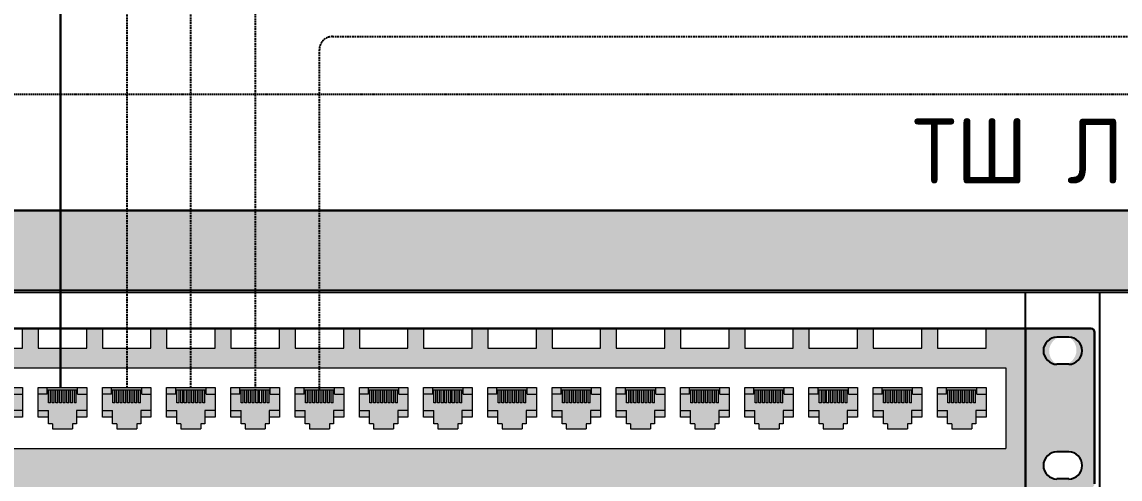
# Model space of a CAD drawing. Header units: millimetres. Extents: x -695119 to 412940, y -249585 to 622758.
# Drawn here: x -582128 to -577895, y 27856 to 29618 of the extents above; entities that cross this region are included whole.
import ezdxf

# ---------------------------------------------------------------- set-up
doc = ezdxf.new("R2010")
doc.units = ezdxf.units.MM
for name, pattern in [('DASH', [0.75, 0.5, -0.25]), ('DASHED', [19.05, 12.7, -6.35]), ('DASHED2', [9.525, 6.35, -3.175])]:
    doc.linetypes.add(name, pattern=pattern)
doc.layers.add('(АР) Текст', color=7, linetype='Continuous', lineweight=25)
doc.layers.add('СОУЭ', color=116, linetype='DASHED', lineweight=30)
doc.layers.add('_19D-Телекоммуникационные шкафы', color=7, linetype='Continuous')
doc.styles.add('GOST-2.304_Type-B_italic', font='')
doc.styles.get('GOST-2.304_Type-B_italic').set_extended_font_data('GOST type B')

# ---------------------------------------------------------------- blocks, each defined once
blk = doc.blocks.new('24_port')
at = {"ltscale": 10}
h = blk.add_hatch(color=256, dxfattribs=at)
h.set_gradient(color1=(230, 230, 230), color2=(232, 232, 232), rotation=45, one_color=1, tint=0.91, name='CYLINDER')
h.paths.add_polyline_path([(-2413, 10, 0.414214), (-2403, 0), (-2223, 0), (-2223, 440), (-2403, 440, 0.414214), (-2413, 430)])
h.paths.add_polyline_path([(-2341.3, 98.8), (-2308.9, 98.8, -1), (-2308.9, 23.7), (-2341.3, 23.7, -1)], flags=16)
h.paths.add_polyline_path([(-2341.3, 341.2, 0.918324), (-2308.9, 416.3, 0.918324)], flags=16)
h.paths.add_polyline_path([(2413, 430, 0.414214), (2403, 440), (2223, 440), (2223, 0), (2403, 0, 0.414214), (2413, 10)])
h.paths.add_polyline_path([(2308.9, 341.2, 0.918324), (2341.3, 416.3, 0.918324)], flags=16)
h.paths.add_polyline_path([(2308.9, 98.8), (2341.3, 98.8, -1), (2341.3, 23.7), (2308.9, 23.7, -1)], flags=16)
h = blk.add_hatch(color=256, dxfattribs=at)
h.set_gradient(color1=(230, 230, 230), color2=(232, 232, 232), rotation=45, one_color=1, tint=0.91, name='CYLINDER')
h.paths.add_polyline_path([(2223, 0), (2223, 440), (2112.5, 440), (2112.5, 385.8), (1978, 385.8), (1978, 440), (1934.6, 440), (1934.6, 385.8), (1800.1, 385.8), (1800.1, 440), (1756.8, 440), (1756.8, 385.8), (1622.3, 385.8), (1622.3, 440), (1578.9, 440), (1578.9, 385.8), (1444.5, 385.8), (1444.5, 440), (1401.1, 440), (1401.1, 385.8), (1266.6, 385.8), (1266.6, 440), (1223.3, 440), (1223.3, 385.8), (1088.8, 385.8), (1088.8, 440), (1045.4, 440), (1045.4, 385.8), (910.9, 385.8), (910.9, 440), (867.6, 440), (867.6, 385.8), (733.1, 385.8), (733.1, 440), (689.7, 440), (689.7, 385.8), (555.3, 385.8), (555.3, 440), (511.9, 440), (511.9, 385.8), (377.4, 385.8), (377.4, 440), (334.1, 440), (334.1, 385.8), (199.6, 385.8), (199.6, 440), (156.2, 440), (156.2, 385.8), (21.7, 385.8), (21.7, 440), (-21.6, 440), (-21.6, 385.8), (-156.1, 385.8), (-156.1, 440), (-199.5, 440), (-199.5, 385.8), (-333.9, 385.8), (-333.9, 440), (-377.3, 440), (-377.3, 385.8), (-511.8, 385.8), (-511.8, 440), (-555.1, 440), (-555.1, 385.8), (-689.6, 385.8), (-689.6, 440), (-733, 440), (-733, 385.8), (-867.5, 385.8), (-867.5, 440), (-910.8, 440), (-910.8, 385.8), (-1045.3, 385.8), (-1045.3, 440), (-1088.7, 440), (-1088.7, 385.8), (-1223.1, 385.8), (-1223.1, 440), (-1266.5, 440), (-1266.5, 385.8), (-1401, 385.8), (-1401, 440), (-1444.3, 440), (-1444.3, 385.8), (-1578.8, 385.8), (-1578.8, 440), (-1622.2, 440), (-1622.2, 385.8), (-1756.7, 385.8), (-1756.7, 440), (-1800, 440), (-1800, 385.8), (-1934.5, 385.8), (-1934.5, 440), (-1977.9, 440), (-1977.9, 385.8), (-2112.3, 385.8), (-2112.3, 440), (-2223, 440), (-2223, 0)])
h.paths.add_polyline_path([(-2167.7, 108.4), (-2167.7, 331.6), (2167.7, 331.6), (2167.7, 108.4)], flags=16)
h.paths.add_polyline_path([(-116.7, 162.7), (-116.7, 176.2), (-128, 176.2), (-128, 194.3), (-156.1, 194.3), (-156.1, 277.3), (-21.6, 277.3), (-21.6, 194.3), (-50, 194.3), (-50, 176.2), (-61.3, 176.2), (-61.3, 162.7)], flags=0)
h.paths.add_polyline_path([(-199.5, 194.3), (-227.8, 194.3), (-227.8, 176.2), (-239.1, 176.2), (-239.1, 162.7), (-294.5, 162.7), (-294.5, 176.2), (-305.8, 176.2), (-305.8, 194.3), (-333.9, 194.3), (-333.9, 277.3), (-199.5, 277.3)], flags=0)
h.paths.add_polyline_path([(21.7, 194.3), (21.7, 277.3), (156.2, 277.3), (156.2, 194.3), (127.9, 194.3), (127.9, 176.2), (116.6, 176.2), (116.6, 162.7), (61.1, 162.7), (61.1, 176.2), (49.8, 176.2), (49.8, 194.3)], flags=0)
h.paths.add_polyline_path([(-377.3, 194.3), (-405.7, 194.3), (-405.7, 176.2), (-416.9, 176.2), (-416.9, 162.7), (-472.4, 162.7), (-472.4, 176.2), (-483.7, 176.2), (-483.7, 194.3), (-511.8, 194.3), (-511.8, 277.3), (-377.3, 277.3)], flags=0)
h.paths.add_polyline_path([(199.6, 194.3), (199.6, 277.3), (334.1, 277.3), (334.1, 194.3), (305.7, 194.3), (305.7, 176.2), (294.4, 176.2), (294.4, 162.7), (239, 162.7), (239, 176.2), (227.7, 176.2), (227.7, 194.3)], flags=0)
h.paths.add_polyline_path([(-555.1, 194.3), (-583.5, 194.3), (-583.5, 176.2), (-594.8, 176.2), (-594.8, 162.7), (-650.2, 162.7), (-650.2, 176.2), (-661.5, 176.2), (-661.5, 194.3), (-689.6, 194.3), (-689.6, 277.3), (-555.1, 277.3)], flags=0)
h.paths.add_polyline_path([(377.4, 194.3), (377.4, 277.3), (511.9, 277.3), (511.9, 194.3), (483.5, 194.3), (483.5, 176.2), (472.3, 176.2), (472.3, 162.7), (416.8, 162.7), (416.8, 176.2), (405.5, 176.2), (405.5, 194.3)], flags=0)
h.paths.add_polyline_path([(-733, 194.3), (-761.3, 194.3), (-761.3, 176.2), (-772.6, 176.2), (-772.6, 162.7), (-828.1, 162.7), (-828.1, 176.2), (-839.4, 176.2), (-839.4, 194.3), (-867.5, 194.3), (-867.5, 277.3), (-733, 277.3)], flags=0)
h.paths.add_polyline_path([(555.3, 194.3), (555.3, 277.3), (689.7, 277.3), (689.7, 194.3), (661.4, 194.3), (661.4, 176.2), (650.1, 176.2), (650.1, 162.7), (594.7, 162.7), (594.7, 176.2), (583.4, 176.2), (583.4, 194.3)], flags=0)
h.paths.add_polyline_path([(-910.8, 194.3), (-939.2, 194.3), (-939.2, 176.2), (-950.5, 176.2), (-950.5, 162.7), (-1005.9, 162.7), (-1005.9, 176.2), (-1017.2, 176.2), (-1017.2, 194.3), (-1045.3, 194.3), (-1045.3, 277.3), (-910.8, 277.3)], flags=0)
h.paths.add_polyline_path([(733.1, 194.3), (733.1, 277.3), (867.6, 277.3), (867.6, 194.3), (839.2, 194.3), (839.2, 176.2), (827.9, 176.2), (827.9, 162.7), (772.5, 162.7), (772.5, 176.2), (761.2, 176.2), (761.2, 194.3)], flags=0)
h.paths.add_polyline_path([(-1088.7, 194.3), (-1117, 194.3), (-1117, 176.2), (-1128.3, 176.2), (-1128.3, 162.7), (-1183.7, 162.7), (-1183.7, 176.2), (-1195, 176.2), (-1195, 194.3), (-1223.1, 194.3), (-1223.1, 277.3), (-1088.7, 277.3)], flags=0)
h.paths.add_polyline_path([(910.9, 194.3), (910.9, 277.3), (1045.4, 277.3), (1045.4, 194.3), (1017.1, 194.3), (1017.1, 176.2), (1005.8, 176.2), (1005.8, 162.7), (950.3, 162.7), (950.3, 176.2), (939, 176.2), (939, 194.3)], flags=0)
h.paths.add_polyline_path([(-1266.5, 194.3), (-1294.9, 194.3), (-1294.9, 176.2), (-1306.1, 176.2), (-1306.1, 162.7), (-1361.6, 162.7), (-1361.6, 176.2), (-1372.9, 176.2), (-1372.9, 194.3), (-1401, 194.3), (-1401, 277.3), (-1266.5, 277.3)], flags=0)
h.paths.add_polyline_path([(1088.8, 194.3), (1088.8, 277.3), (1223.3, 277.3), (1223.3, 194.3), (1194.9, 194.3), (1194.9, 176.2), (1183.6, 176.2), (1183.6, 162.7), (1128.2, 162.7), (1128.2, 176.2), (1116.9, 176.2), (1116.9, 194.3)], flags=0)
h.paths.add_polyline_path([(-1444.3, 194.3), (-1472.7, 194.3), (-1472.7, 176.2), (-1484, 176.2), (-1484, 162.7), (-1539.4, 162.7), (-1539.4, 176.2), (-1550.7, 176.2), (-1550.7, 194.3), (-1578.8, 194.3), (-1578.8, 277.3), (-1444.3, 277.3)], flags=0)
h.paths.add_polyline_path([(1266.6, 194.3), (1266.6, 277.3), (1401.1, 277.3), (1401.1, 194.3), (1372.8, 194.3), (1372.8, 176.2), (1361.5, 176.2), (1361.5, 162.7), (1306, 162.7), (1306, 176.2), (1294.7, 176.2), (1294.7, 194.3)], flags=0)
h.paths.add_polyline_path([(-1622.2, 194.3), (-1650.5, 194.3), (-1650.5, 176.2), (-1661.8, 176.2), (-1661.8, 162.7), (-1717.3, 162.7), (-1717.3, 176.2), (-1728.6, 176.2), (-1728.6, 194.3), (-1756.7, 194.3), (-1756.7, 277.3), (-1622.2, 277.3)], flags=0)
h.paths.add_polyline_path([(1444.5, 194.3), (1444.5, 277.3), (1578.9, 277.3), (1578.9, 194.3), (1550.6, 194.3), (1550.6, 176.2), (1539.3, 176.2), (1539.3, 162.7), (1483.9, 162.7), (1483.9, 176.2), (1472.6, 176.2), (1472.6, 194.3)], flags=0)
h.paths.add_polyline_path([(-1800, 194.3), (-1828.4, 194.3), (-1828.4, 176.2), (-1839.7, 176.2), (-1839.7, 162.7), (-1895.1, 162.7), (-1895.1, 176.2), (-1906.4, 176.2), (-1906.4, 194.3), (-1934.5, 194.3), (-1934.5, 277.3), (-1800, 277.3)], flags=0)
h.paths.add_polyline_path([(1622.3, 194.3), (1622.3, 277.3), (1756.8, 277.3), (1756.8, 194.3), (1728.4, 194.3), (1728.4, 176.2), (1717.1, 176.2), (1717.1, 162.7), (1661.7, 162.7), (1661.7, 176.2), (1650.4, 176.2), (1650.4, 194.3)], flags=0)
h.paths.add_polyline_path([(-1977.9, 194.3), (-2006.2, 194.3), (-2006.2, 176.2), (-2017.5, 176.2), (-2017.5, 162.7), (-2072.9, 162.7), (-2072.9, 176.2), (-2084.2, 176.2), (-2084.2, 194.3), (-2112.3, 194.3), (-2112.3, 277.3), (-1977.9, 277.3)], flags=0)
h.paths.add_polyline_path([(1800.1, 194.3), (1800.1, 277.3), (1934.6, 277.3), (1934.6, 194.3), (1906.3, 194.3), (1906.3, 176.2), (1895, 176.2), (1895, 162.7), (1839.5, 162.7), (1839.5, 176.2), (1828.2, 176.2), (1828.2, 194.3)], flags=0)
h.paths.add_polyline_path([(1978, 194.3), (1978, 277.3), (2112.5, 277.3), (2112.5, 194.3), (2084.1, 194.3), (2084.1, 176.2), (2072.8, 176.2), (2072.8, 162.7), (2017.4, 162.7), (2017.4, 176.2), (2006.1, 176.2), (2006.1, 194.3)], flags=0)
at = {"color": 0}
for p, q in [((2223, 0), (2223, 440)), ((2341.3, 416.3), (2308.9, 416.3)), ((2341.3, 341.2), (2308.9, 341.2)), ((2341.3, 98.8), (2308.9, 98.8)), ((2341.3, 23.7), (2308.9, 23.7))]:
    blk.add_line(p, q, dxfattribs=at)
at = {"lineweight": 5, "ltscale": 10}
for p, q in [((-2167.7, 331.6), (2167.7, 331.6)), ((2167.7, 331.6), (2167.7, 108.4)), ((-472.4, 162.7), (-416.9, 162.7)), ((-294.5, 162.7), (-239.1, 162.7)), ((-116.7, 162.7), (-61.3, 162.7)), ((61.1, 162.7), (116.6, 162.7)), ((239, 162.7), (294.4, 162.7)), ((416.8, 162.7), (472.3, 162.7)), ((594.7, 162.7), (650.1, 162.7)), ((772.5, 162.7), (827.9, 162.7)), ((950.3, 162.7), (1005.8, 162.7)), ((1128.2, 162.7), (1183.6, 162.7)), ((1306, 162.7), (1361.5, 162.7)), ((1483.9, 162.7), (1539.3, 162.7)), ((1661.7, 162.7), (1717.1, 162.7)), ((1839.5, 162.7), (1895, 162.7)), ((2017.4, 162.7), (2072.8, 162.7)), ((-2167.7, 108.4), (2167.7, 108.4))]:
    blk.add_line(p, q, dxfattribs=at)
at = {"lineweight": 5}
for p, q in [((-689.6, 277.3), (-555.1, 277.3)), ((-555.1, 277.3), (-555.1, 194.3)), ((-511.8, 277.3), (-377.3, 277.3)), ((-511.8, 194.3), (-511.8, 277.3)), ((-486.7, 258.5), (-486.7, 277.3)), ((-402.6, 258.5), (-402.6, 277.3)), ((-377.3, 277.3), (-377.3, 194.3)), ((-333.9, 277.3), (-199.5, 277.3)), ((-333.9, 194.3), (-333.9, 277.3)), ((-308.8, 258.5), (-308.8, 277.3)), ((-224.8, 258.5), (-224.8, 277.3)), ((-199.5, 277.3), (-199.5, 194.3)), ((-156.1, 277.3), (-21.6, 277.3)), ((-156.1, 194.3), (-156.1, 277.3)), ((-131, 258.5), (-131, 277.3)), ((-47, 258.5), (-47, 277.3)), ((-21.6, 277.3), (-21.6, 194.3)), ((21.7, 277.3), (156.2, 277.3)), ((21.7, 194.3), (21.7, 277.3)), ((46.8, 258.5), (46.8, 277.3)), ((130.9, 258.5), (130.9, 277.3)), ((156.2, 277.3), (156.2, 194.3)), ((199.6, 277.3), (334.1, 277.3)), ((199.6, 194.3), (199.6, 277.3)), ((224.7, 258.5), (224.7, 277.3)), ((308.7, 258.5), (308.7, 277.3)), ((334.1, 277.3), (334.1, 194.3)), ((377.4, 277.3), (511.9, 277.3)), ((377.4, 194.3), (377.4, 277.3)), ((402.5, 258.5), (402.5, 277.3)), ((486.6, 258.5), (486.6, 277.3)), ((511.9, 277.3), (511.9, 194.3)), ((555.3, 277.3), (689.7, 277.3)), ((555.3, 194.3), (555.3, 277.3)), ((580.4, 258.5), (580.4, 277.3)), ((664.4, 258.5), (664.4, 277.3)), ((689.7, 277.3), (689.7, 194.3)), ((733.1, 277.3), (867.6, 277.3)), ((733.1, 194.3), (733.1, 277.3)), ((758.2, 258.5), (758.2, 277.3)), ((842.2, 258.5), (842.2, 277.3)), ((867.6, 277.3), (867.6, 194.3)), ((910.9, 277.3), (1045.4, 277.3)), ((910.9, 194.3), (910.9, 277.3)), ((936, 258.5), (936, 277.3)), ((1020.1, 258.5), (1020.1, 277.3)), ((1045.4, 277.3), (1045.4, 194.3)), ((1088.8, 277.3), (1223.3, 277.3)), ((1088.8, 194.3), (1088.8, 277.3)), ((1113.9, 258.5), (1113.9, 277.3)), ((1197.9, 258.5), (1197.9, 277.3)), ((1223.3, 277.3), (1223.3, 194.3)), ((1266.6, 277.3), (1401.1, 277.3)), ((1266.6, 194.3), (1266.6, 277.3)), ((1291.7, 258.5), (1291.7, 277.3)), ((1375.8, 258.5), (1375.8, 277.3)), ((1401.1, 277.3), (1401.1, 194.3)), ((1444.5, 277.3), (1578.9, 277.3)), ((1444.5, 194.3), (1444.5, 277.3)), ((1469.6, 258.5), (1469.6, 277.3)), ((1553.6, 258.5), (1553.6, 277.3)), ((1578.9, 277.3), (1578.9, 194.3)), ((1622.3, 277.3), (1756.8, 277.3)), ((1622.3, 194.3), (1622.3, 277.3)), ((1647.4, 258.5), (1647.4, 277.3)), ((1731.4, 258.5), (1731.4, 277.3)), ((1756.8, 277.3), (1756.8, 194.3)), ((1800.1, 277.3), (1934.6, 277.3)), ((1800.1, 194.3), (1800.1, 277.3)), ((1825.2, 258.5), (1825.2, 277.3)), ((1909.3, 258.5), (1909.3, 277.3)), ((1934.6, 277.3), (1934.6, 194.3)), ((1978, 277.3), (2112.5, 277.3)), ((1978, 194.3), (1978, 277.3)), ((2003.1, 258.5), (2003.1, 277.3)), ((2087.1, 258.5), (2087.1, 277.3)), ((2112.5, 277.3), (2112.5, 194.3)), ((-580.5, 258.5), (-555.1, 258.5)), ((-486.7, 258.5), (-511.8, 258.5)), ((-486.7, 270.1), (-402.6, 270.1)), ((-483.2, 234.2), (-483.2, 270.1)), ((-477.4, 234.2), (-477.4, 270.1)), ((-472.9, 234.2), (-472.9, 270.1)), ((-467.4, 234.2), (-467.4, 270.1)), ((-462.9, 234.2), (-462.9, 270.1)), ((-457.1, 234.2), (-457.1, 270.1)), ((-452.6, 234.2), (-452.6, 270.1)), ((-447, 234.2), (-447, 270.1)), ((-442.3, 234.2), (-442.3, 270.1)), ((-436.8, 234.2), (-436.8, 270.1)), ((-432.2, 234.2), (-432.2, 270.1)), ((-426.5, 234.2), (-426.5, 270.1)), ((-422, 234.2), (-422, 270.1)), ((-416.4, 234.2), (-416.4, 270.1)), ((-411.7, 234.2), (-411.7, 270.1)), ((-406.2, 234.2), (-406.2, 270.1)), ((-402.6, 258.5), (-377.3, 258.5)), ((-308.8, 258.5), (-333.9, 258.5)), ((-308.8, 270.1), (-224.8, 270.1)), ((-305.3, 234.2), (-305.3, 270.1)), ((-299.6, 234.2), (-299.6, 270.1)), ((-295, 234.2), (-295, 270.1)), ((-289.5, 234.2), (-289.5, 270.1)), ((-285, 234.2), (-285, 270.1)), ((-279.2, 234.2), (-279.2, 270.1)), ((-274.7, 234.2), (-274.7, 270.1)), ((-269.2, 234.2), (-269.2, 270.1)), ((-264.4, 234.2), (-264.4, 270.1)), ((-258.9, 234.2), (-258.9, 270.1)), ((-254.4, 234.2), (-254.4, 270.1)), ((-248.6, 234.2), (-248.6, 270.1)), ((-244.1, 234.2), (-244.1, 270.1)), ((-238.6, 234.2), (-238.6, 270.1)), ((-233.8, 234.2), (-233.8, 270.1)), ((-228.3, 234.2), (-228.3, 270.1)), ((-224.8, 258.5), (-199.5, 258.5)), ((-131, 258.5), (-156.1, 258.5)), ((-131, 270.1), (-47, 270.1)), ((-127.5, 234.2), (-127.5, 270.1)), ((-121.7, 234.2), (-121.7, 270.1)), ((-117.2, 234.2), (-117.2, 270.1)), ((-111.7, 234.2), (-111.7, 270.1)), ((-107.2, 234.2), (-107.2, 270.1)), ((-101.4, 234.2), (-101.4, 270.1)), ((-96.9, 234.2), (-96.9, 270.1)), ((-91.4, 234.2), (-91.4, 270.1)), ((-86.6, 234.2), (-86.6, 270.1)), ((-81.1, 234.2), (-81.1, 270.1)), ((-76.6, 234.2), (-76.6, 270.1)), ((-70.8, 234.2), (-70.8, 270.1)), ((-66.3, 234.2), (-66.3, 270.1)), ((-60.8, 234.2), (-60.8, 270.1)), ((-56, 234.2), (-56, 270.1)), ((-50.5, 234.2), (-50.5, 270.1)), ((-47, 258.5), (-21.6, 258.5)), ((46.8, 258.5), (21.7, 258.5)), ((46.8, 270.1), (130.9, 270.1)), ((50.3, 234.2), (50.3, 270.1)), ((56.1, 234.2), (56.1, 270.1)), ((60.6, 234.2), (60.6, 270.1)), ((66.2, 234.2), (66.2, 270.1)), ((70.7, 234.2), (70.7, 270.1)), ((76.4, 234.2), (76.4, 270.1)), ((81, 234.2), (81, 270.1)), ((86.5, 234.2), (86.5, 270.1)), ((91.2, 234.2), (91.2, 270.1)), ((96.8, 234.2), (96.8, 270.1)), ((101.3, 234.2), (101.3, 270.1)), ((107, 234.2), (107, 270.1)), ((111.6, 234.2), (111.6, 270.1)), ((117.1, 234.2), (117.1, 270.1)), ((121.8, 234.2), (121.8, 270.1)), ((127.4, 234.2), (127.4, 270.1)), ((130.9, 258.5), (156.2, 258.5)), ((224.7, 258.5), (199.6, 258.5)), ((224.7, 270.1), (308.7, 270.1)), ((228.2, 234.2), (228.2, 270.1)), ((234, 234.2), (234, 270.1)), ((238.5, 234.2), (238.5, 270.1)), ((244, 234.2), (244, 270.1)), ((248.5, 234.2), (248.5, 270.1)), ((254.3, 234.2), (254.3, 270.1)), ((258.8, 234.2), (258.8, 270.1)), ((264.3, 234.2), (264.3, 270.1)), ((269.1, 234.2), (269.1, 270.1)), ((274.6, 234.2), (274.6, 270.1)), ((279.1, 234.2), (279.1, 270.1)), ((284.9, 234.2), (284.9, 270.1)), ((289.4, 234.2), (289.4, 270.1)), ((294.9, 234.2), (294.9, 270.1)), ((299.7, 234.2), (299.7, 270.1)), ((305.2, 234.2), (305.2, 270.1)), ((308.7, 258.5), (334.1, 258.5)), ((402.5, 258.5), (377.4, 258.5)), ((402.5, 270.1), (486.6, 270.1)), ((406, 234.2), (406, 270.1)), ((411.8, 234.2), (411.8, 270.1)), ((416.3, 234.2), (416.3, 270.1)), ((421.8, 234.2), (421.8, 270.1)), ((426.3, 234.2), (426.3, 270.1)), ((432.1, 234.2), (432.1, 270.1)), ((436.6, 234.2), (436.6, 270.1)), ((442.2, 234.2), (442.2, 270.1)), ((446.9, 234.2), (446.9, 270.1)), ((452.4, 234.2), (452.4, 270.1)), ((457, 234.2), (457, 270.1)), ((462.7, 234.2), (462.7, 270.1)), ((467.2, 234.2), (467.2, 270.1)), ((472.8, 234.2), (472.8, 270.1)), ((477.5, 234.2), (477.5, 270.1)), ((483, 234.2), (483, 270.1)), ((486.6, 258.5), (511.9, 258.5)), ((580.4, 258.5), (555.3, 258.5)), ((580.4, 270.1), (664.4, 270.1)), ((583.9, 234.2), (583.9, 270.1)), ((589.6, 234.2), (589.6, 270.1)), ((594.2, 234.2), (594.2, 270.1)), ((599.7, 234.2), (599.7, 270.1)), ((604.2, 234.2), (604.2, 270.1)), ((610, 234.2), (610, 270.1)), ((614.5, 234.2), (614.5, 270.1)), ((620, 234.2), (620, 270.1)), ((624.8, 234.2), (624.8, 270.1)), ((630.3, 234.2), (630.3, 270.1)), ((634.8, 234.2), (634.8, 270.1)), ((640.6, 234.2), (640.6, 270.1)), ((645.1, 234.2), (645.1, 270.1)), ((650.6, 234.2), (650.6, 270.1)), ((655.4, 234.2), (655.4, 270.1)), ((660.9, 234.2), (660.9, 270.1)), ((664.4, 258.5), (689.7, 258.5)), ((758.2, 258.5), (733.1, 258.5)), ((758.2, 270.1), (842.2, 270.1)), ((761.7, 234.2), (761.7, 270.1)), ((767.5, 234.2), (767.5, 270.1)), ((772, 234.2), (772, 270.1)), ((777.5, 234.2), (777.5, 270.1)), ((782, 234.2), (782, 270.1)), ((787.8, 234.2), (787.8, 270.1)), ((792.3, 234.2), (792.3, 270.1)), ((797.8, 234.2), (797.8, 270.1)), ((802.6, 234.2), (802.6, 270.1)), ((808.1, 234.2), (808.1, 270.1)), ((812.6, 234.2), (812.6, 270.1)), ((818.4, 234.2), (818.4, 270.1)), ((822.9, 234.2), (822.9, 270.1)), ((828.4, 234.2), (828.4, 270.1)), ((833.2, 234.2), (833.2, 270.1)), ((838.7, 234.2), (838.7, 270.1)), ((842.2, 258.5), (867.6, 258.5)), ((936, 258.5), (910.9, 258.5)), ((936, 270.1), (1020.1, 270.1)), ((939.5, 234.2), (939.5, 270.1)), ((945.3, 234.2), (945.3, 270.1)), ((949.8, 234.2), (949.8, 270.1)), ((955.4, 234.2), (955.4, 270.1)), ((959.9, 234.2), (959.9, 270.1)), ((965.6, 234.2), (965.6, 270.1)), ((970.2, 234.2), (970.2, 270.1)), ((975.7, 234.2), (975.7, 270.1)), ((980.4, 234.2), (980.4, 270.1)), ((986, 234.2), (986, 270.1)), ((990.5, 234.2), (990.5, 270.1)), ((996.2, 234.2), (996.2, 270.1)), ((1000.8, 234.2), (1000.8, 270.1)), ((1006.3, 234.2), (1006.3, 270.1)), ((1011, 234.2), (1011, 270.1)), ((1016.6, 234.2), (1016.6, 270.1)), ((1020.1, 258.5), (1045.4, 258.5)), ((1113.9, 258.5), (1088.8, 258.5)), ((1113.9, 270.1), (1197.9, 270.1)), ((1117.4, 234.2), (1117.4, 270.1)), ((1123.2, 234.2), (1123.2, 270.1)), ((1127.7, 234.2), (1127.7, 270.1)), ((1133.2, 234.2), (1133.2, 270.1)), ((1137.7, 234.2), (1137.7, 270.1)), ((1143.5, 234.2), (1143.5, 270.1)), ((1148, 234.2), (1148, 270.1)), ((1153.5, 234.2), (1153.5, 270.1)), ((1158.3, 234.2), (1158.3, 270.1)), ((1163.8, 234.2), (1163.8, 270.1)), ((1168.3, 234.2), (1168.3, 270.1)), ((1174.1, 234.2), (1174.1, 270.1)), ((1178.6, 234.2), (1178.6, 270.1)), ((1184.1, 234.2), (1184.1, 270.1)), ((1188.9, 234.2), (1188.9, 270.1)), ((1194.4, 234.2), (1194.4, 270.1)), ((1197.9, 258.5), (1223.3, 258.5)), ((1291.7, 258.5), (1266.6, 258.5)), ((1291.7, 270.1), (1375.8, 270.1)), ((1295.2, 234.2), (1295.2, 270.1)), ((1301, 234.2), (1301, 270.1)), ((1305.5, 234.2), (1305.5, 270.1)), ((1311, 234.2), (1311, 270.1)), ((1315.5, 234.2), (1315.5, 270.1)), ((1321.3, 234.2), (1321.3, 270.1)), ((1325.8, 234.2), (1325.8, 270.1)), ((1331.4, 234.2), (1331.4, 270.1)), ((1336.1, 234.2), (1336.1, 270.1)), ((1341.6, 234.2), (1341.6, 270.1)), ((1346.2, 234.2), (1346.2, 270.1)), ((1351.9, 234.2), (1351.9, 270.1)), ((1356.4, 234.2), (1356.4, 270.1)), ((1362, 234.2), (1362, 270.1)), ((1366.7, 234.2), (1366.7, 270.1)), ((1372.2, 234.2), (1372.2, 270.1)), ((1375.8, 258.5), (1401.1, 258.5)), ((1469.6, 258.5), (1444.5, 258.5)), ((1469.6, 270.1), (1553.6, 270.1)), ((1473.1, 234.2), (1473.1, 270.1)), ((1478.8, 234.2), (1478.8, 270.1)), ((1483.4, 234.2), (1483.4, 270.1)), ((1488.9, 234.2), (1488.9, 270.1)), ((1493.4, 234.2), (1493.4, 270.1)), ((1499.2, 234.2), (1499.2, 270.1)), ((1503.7, 234.2), (1503.7, 270.1)), ((1509.2, 234.2), (1509.2, 270.1)), ((1514, 234.2), (1514, 270.1)), ((1519.5, 234.2), (1519.5, 270.1)), ((1524, 234.2), (1524, 270.1)), ((1529.8, 234.2), (1529.8, 270.1)), ((1534.3, 234.2), (1534.3, 270.1)), ((1539.8, 234.2), (1539.8, 270.1)), ((1544.6, 234.2), (1544.6, 270.1)), ((1550.1, 234.2), (1550.1, 270.1)), ((1553.6, 258.5), (1578.9, 258.5)), ((1647.4, 258.5), (1622.3, 258.5)), ((1647.4, 270.1), (1731.4, 270.1)), ((1650.9, 234.2), (1650.9, 270.1)), ((1656.7, 234.2), (1656.7, 270.1)), ((1661.2, 234.2), (1661.2, 270.1)), ((1666.7, 234.2), (1666.7, 270.1)), ((1671.2, 234.2), (1671.2, 270.1)), ((1677, 234.2), (1677, 270.1)), ((1681.5, 234.2), (1681.5, 270.1)), ((1687, 234.2), (1687, 270.1)), ((1691.8, 234.2), (1691.8, 270.1)), ((1697.3, 234.2), (1697.3, 270.1)), ((1701.8, 234.2), (1701.8, 270.1)), ((1707.6, 234.2), (1707.6, 270.1)), ((1712.1, 234.2), (1712.1, 270.1)), ((1717.6, 234.2), (1717.6, 270.1)), ((1722.4, 234.2), (1722.4, 270.1)), ((1727.9, 234.2), (1727.9, 270.1)), ((1731.4, 258.5), (1756.8, 258.5)), ((1825.2, 258.5), (1800.1, 258.5)), ((1825.2, 270.1), (1909.3, 270.1)), ((1828.7, 234.2), (1828.7, 270.1)), ((1834.5, 234.2), (1834.5, 270.1)), ((1839, 234.2), (1839, 270.1)), ((1844.6, 234.2), (1844.6, 270.1)), ((1849.1, 234.2), (1849.1, 270.1)), ((1854.8, 234.2), (1854.8, 270.1)), ((1859.4, 234.2), (1859.4, 270.1)), ((1864.9, 234.2), (1864.9, 270.1)), ((1869.6, 234.2), (1869.6, 270.1)), ((1875.2, 234.2), (1875.2, 270.1)), ((1879.7, 234.2), (1879.7, 270.1)), ((1885.4, 234.2), (1885.4, 270.1)), ((1890, 234.2), (1890, 270.1)), ((1895.5, 234.2), (1895.5, 270.1)), ((1900.2, 234.2), (1900.2, 270.1)), ((1905.8, 234.2), (1905.8, 270.1)), ((1909.3, 258.5), (1934.6, 258.5)), ((2003.1, 258.5), (1978, 258.5)), ((2003.1, 270.1), (2087.1, 270.1)), ((2006.6, 234.2), (2006.6, 270.1)), ((2012.4, 234.2), (2012.4, 270.1)), ((2016.9, 234.2), (2016.9, 270.1)), ((2022.4, 234.2), (2022.4, 270.1)), ((2026.9, 234.2), (2026.9, 270.1)), ((2032.7, 234.2), (2032.7, 270.1)), ((2037.2, 234.2), (2037.2, 270.1)), ((2042.7, 234.2), (2042.7, 270.1)), ((2047.5, 234.2), (2047.5, 270.1)), ((2053, 234.2), (2053, 270.1)), ((2057.5, 234.2), (2057.5, 270.1)), ((2063.3, 234.2), (2063.3, 270.1)), ((2067.8, 234.2), (2067.8, 270.1)), ((2073.3, 234.2), (2073.3, 270.1)), ((2078.1, 234.2), (2078.1, 270.1)), ((2083.6, 234.2), (2083.6, 270.1)), ((2087.1, 258.5), (2112.5, 258.5)), ((-555.1, 212.8), (-583.5, 212.8)), ((-511.8, 212.8), (-483.7, 212.8)), ((-483.7, 176.2), (-483.7, 212.8)), ((-477.4, 234.2), (-483.2, 234.2)), ((-467.4, 234.2), (-472.9, 234.2)), ((-457.1, 234.2), (-462.9, 234.2)), ((-447, 234.2), (-452.6, 234.2)), ((-436.8, 234.2), (-442.3, 234.2)), ((-426.5, 234.2), (-432.2, 234.2)), ((-416.4, 234.2), (-422, 234.2)), ((-406.2, 234.2), (-411.7, 234.2)), ((-405.7, 212.8), (-405.7, 176.2)), ((-377.3, 212.8), (-405.7, 212.8)), ((-333.9, 212.8), (-305.8, 212.8)), ((-305.8, 176.2), (-305.8, 212.8)), ((-299.6, 234.2), (-305.3, 234.2)), ((-289.5, 234.2), (-295, 234.2)), ((-279.2, 234.2), (-285, 234.2)), ((-269.2, 234.2), (-274.7, 234.2)), ((-258.9, 234.2), (-264.4, 234.2)), ((-248.6, 234.2), (-254.4, 234.2)), ((-238.6, 234.2), (-244.1, 234.2)), ((-228.3, 234.2), (-233.8, 234.2)), ((-227.8, 212.8), (-227.8, 176.2)), ((-199.5, 212.8), (-227.8, 212.8)), ((-156.1, 212.8), (-128, 212.8)), ((-128, 176.2), (-128, 212.8)), ((-121.7, 234.2), (-127.5, 234.2)), ((-111.7, 234.2), (-117.2, 234.2)), ((-101.4, 234.2), (-107.2, 234.2)), ((-91.4, 234.2), (-96.9, 234.2)), ((-81.1, 234.2), (-86.6, 234.2)), ((-70.8, 234.2), (-76.6, 234.2)), ((-60.8, 234.2), (-66.3, 234.2)), ((-50.5, 234.2), (-56, 234.2)), ((-50, 212.8), (-50, 176.2)), ((-21.6, 212.8), (-50, 212.8)), ((21.7, 212.8), (49.8, 212.8)), ((49.8, 176.2), (49.8, 212.8)), ((56.1, 234.2), (50.3, 234.2)), ((66.2, 234.2), (60.6, 234.2)), ((76.4, 234.2), (70.7, 234.2)), ((86.5, 234.2), (81, 234.2)), ((96.8, 234.2), (91.2, 234.2)), ((107, 234.2), (101.3, 234.2)), ((117.1, 234.2), (111.6, 234.2)), ((127.4, 234.2), (121.8, 234.2)), ((127.9, 212.8), (127.9, 176.2)), ((156.2, 212.8), (127.9, 212.8)), ((199.6, 212.8), (227.7, 212.8)), ((227.7, 176.2), (227.7, 212.8)), ((234, 234.2), (228.2, 234.2)), ((244, 234.2), (238.5, 234.2)), ((254.3, 234.2), (248.5, 234.2)), ((264.3, 234.2), (258.8, 234.2)), ((274.6, 234.2), (269.1, 234.2)), ((284.9, 234.2), (279.1, 234.2)), ((294.9, 234.2), (289.4, 234.2)), ((305.2, 234.2), (299.7, 234.2)), ((305.7, 212.8), (305.7, 176.2)), ((334.1, 212.8), (305.7, 212.8)), ((377.4, 212.8), (405.5, 212.8)), ((405.5, 176.2), (405.5, 212.8)), ((411.8, 234.2), (406, 234.2)), ((421.8, 234.2), (416.3, 234.2)), ((432.1, 234.2), (426.3, 234.2)), ((442.2, 234.2), (436.6, 234.2)), ((452.4, 234.2), (446.9, 234.2)), ((462.7, 234.2), (457, 234.2)), ((472.8, 234.2), (467.2, 234.2)), ((483, 234.2), (477.5, 234.2)), ((483.5, 212.8), (483.5, 176.2)), ((511.9, 212.8), (483.5, 212.8)), ((555.3, 212.8), (583.4, 212.8)), ((583.4, 176.2), (583.4, 212.8)), ((589.6, 234.2), (583.9, 234.2)), ((599.7, 234.2), (594.2, 234.2)), ((610, 234.2), (604.2, 234.2)), ((620, 234.2), (614.5, 234.2)), ((630.3, 234.2), (624.8, 234.2)), ((640.6, 234.2), (634.8, 234.2)), ((650.6, 234.2), (645.1, 234.2)), ((660.9, 234.2), (655.4, 234.2)), ((661.4, 212.8), (661.4, 176.2)), ((689.7, 212.8), (661.4, 212.8)), ((733.1, 212.8), (761.2, 212.8)), ((761.2, 176.2), (761.2, 212.8)), ((767.5, 234.2), (761.7, 234.2)), ((777.5, 234.2), (772, 234.2)), ((787.8, 234.2), (782, 234.2)), ((797.8, 234.2), (792.3, 234.2)), ((808.1, 234.2), (802.6, 234.2)), ((818.4, 234.2), (812.6, 234.2)), ((828.4, 234.2), (822.9, 234.2)), ((838.7, 234.2), (833.2, 234.2)), ((839.2, 212.8), (839.2, 176.2)), ((867.6, 212.8), (839.2, 212.8)), ((910.9, 212.8), (939, 212.8)), ((939, 176.2), (939, 212.8)), ((945.3, 234.2), (939.5, 234.2)), ((955.4, 234.2), (949.8, 234.2)), ((965.6, 234.2), (959.9, 234.2)), ((975.7, 234.2), (970.2, 234.2)), ((986, 234.2), (980.4, 234.2)), ((996.2, 234.2), (990.5, 234.2)), ((1006.3, 234.2), (1000.8, 234.2)), ((1016.6, 234.2), (1011, 234.2)), ((1017.1, 212.8), (1017.1, 176.2)), ((1045.4, 212.8), (1017.1, 212.8)), ((1088.8, 212.8), (1116.9, 212.8)), ((1116.9, 176.2), (1116.9, 212.8)), ((1123.2, 234.2), (1117.4, 234.2)), ((1133.2, 234.2), (1127.7, 234.2)), ((1143.5, 234.2), (1137.7, 234.2)), ((1153.5, 234.2), (1148, 234.2)), ((1163.8, 234.2), (1158.3, 234.2)), ((1174.1, 234.2), (1168.3, 234.2)), ((1184.1, 234.2), (1178.6, 234.2)), ((1194.4, 234.2), (1188.9, 234.2)), ((1194.9, 212.8), (1194.9, 176.2)), ((1223.3, 212.8), (1194.9, 212.8)), ((1266.6, 212.8), (1294.7, 212.8)), ((1294.7, 176.2), (1294.7, 212.8)), ((1301, 234.2), (1295.2, 234.2)), ((1311, 234.2), (1305.5, 234.2)), ((1321.3, 234.2), (1315.5, 234.2)), ((1331.4, 234.2), (1325.8, 234.2)), ((1341.6, 234.2), (1336.1, 234.2)), ((1351.9, 234.2), (1346.2, 234.2)), ((1362, 234.2), (1356.4, 234.2)), ((1372.2, 234.2), (1366.7, 234.2)), ((1372.8, 212.8), (1372.8, 176.2)), ((1401.1, 212.8), (1372.8, 212.8)), ((1444.5, 212.8), (1472.6, 212.8)), ((1472.6, 176.2), (1472.6, 212.8)), ((1478.8, 234.2), (1473.1, 234.2)), ((1488.9, 234.2), (1483.4, 234.2)), ((1499.2, 234.2), (1493.4, 234.2)), ((1509.2, 234.2), (1503.7, 234.2)), ((1519.5, 234.2), (1514, 234.2)), ((1529.8, 234.2), (1524, 234.2)), ((1539.8, 234.2), (1534.3, 234.2)), ((1550.1, 234.2), (1544.6, 234.2)), ((1550.6, 212.8), (1550.6, 176.2)), ((1578.9, 212.8), (1550.6, 212.8)), ((1622.3, 212.8), (1650.4, 212.8)), ((1650.4, 176.2), (1650.4, 212.8)), ((1656.7, 234.2), (1650.9, 234.2)), ((1666.7, 234.2), (1661.2, 234.2)), ((1677, 234.2), (1671.2, 234.2)), ((1687, 234.2), (1681.5, 234.2)), ((1697.3, 234.2), (1691.8, 234.2)), ((1707.6, 234.2), (1701.8, 234.2)), ((1717.6, 234.2), (1712.1, 234.2)), ((1727.9, 234.2), (1722.4, 234.2)), ((1728.4, 212.8), (1728.4, 176.2)), ((1756.8, 212.8), (1728.4, 212.8)), ((1800.1, 212.8), (1828.2, 212.8)), ((1828.2, 176.2), (1828.2, 212.8)), ((1834.5, 234.2), (1828.7, 234.2)), ((1844.6, 234.2), (1839, 234.2)), ((1854.8, 234.2), (1849.1, 234.2)), ((1864.9, 234.2), (1859.4, 234.2)), ((1875.2, 234.2), (1869.6, 234.2)), ((1885.4, 234.2), (1879.7, 234.2)), ((1895.5, 234.2), (1890, 234.2)), ((1905.8, 234.2), (1900.2, 234.2)), ((1906.3, 212.8), (1906.3, 176.2)), ((1934.6, 212.8), (1906.3, 212.8)), ((1978, 212.8), (2006.1, 212.8)), ((2006.1, 176.2), (2006.1, 212.8)), ((2012.4, 234.2), (2006.6, 234.2)), ((2022.4, 234.2), (2016.9, 234.2)), ((2032.7, 234.2), (2026.9, 234.2)), ((2042.7, 234.2), (2037.2, 234.2)), ((2053, 234.2), (2047.5, 234.2)), ((2063.3, 234.2), (2057.5, 234.2)), ((2073.3, 234.2), (2067.8, 234.2)), ((2083.6, 234.2), (2078.1, 234.2)), ((2084.1, 212.8), (2084.1, 176.2)), ((2112.5, 212.8), (2084.1, 212.8)), ((-555.1, 194.3), (-583.5, 194.3)), ((-483.7, 194.3), (-511.8, 194.3)), ((-377.3, 194.3), (-405.7, 194.3)), ((-305.8, 194.3), (-333.9, 194.3)), ((-199.5, 194.3), (-227.8, 194.3)), ((-128, 194.3), (-156.1, 194.3)), ((-21.6, 194.3), (-50, 194.3)), ((49.8, 194.3), (21.7, 194.3)), ((156.2, 194.3), (127.9, 194.3)), ((227.7, 194.3), (199.6, 194.3)), ((334.1, 194.3), (305.7, 194.3)), ((405.5, 194.3), (377.4, 194.3)), ((511.9, 194.3), (483.5, 194.3)), ((583.4, 194.3), (555.3, 194.3)), ((689.7, 194.3), (661.4, 194.3)), ((761.2, 194.3), (733.1, 194.3)), ((867.6, 194.3), (839.2, 194.3)), ((939, 194.3), (910.9, 194.3)), ((1045.4, 194.3), (1017.1, 194.3)), ((1116.9, 194.3), (1088.8, 194.3)), ((1223.3, 194.3), (1194.9, 194.3)), ((1294.7, 194.3), (1266.6, 194.3)), ((1401.1, 194.3), (1372.8, 194.3)), ((1472.6, 194.3), (1444.5, 194.3)), ((1578.9, 194.3), (1550.6, 194.3)), ((1650.4, 194.3), (1622.3, 194.3)), ((1756.8, 194.3), (1728.4, 194.3)), ((1828.2, 194.3), (1800.1, 194.3)), ((1934.6, 194.3), (1906.3, 194.3)), ((2006.1, 194.3), (1978, 194.3)), ((2112.5, 194.3), (2084.1, 194.3)), ((-472.4, 176.2), (-483.7, 176.2)), ((-472.4, 176.2), (-472.4, 162.7)), ((-416.9, 176.2), (-416.9, 162.7)), ((-405.7, 176.2), (-416.9, 176.2)), ((-294.5, 176.2), (-305.8, 176.2)), ((-294.5, 176.2), (-294.5, 162.7)), ((-239.1, 176.2), (-239.1, 162.7)), ((-227.8, 176.2), (-239.1, 176.2)), ((-116.7, 176.2), (-128, 176.2)), ((-116.7, 176.2), (-116.7, 162.7)), ((-61.3, 176.2), (-61.3, 162.7)), ((-50, 176.2), (-61.3, 176.2)), ((61.1, 176.2), (49.8, 176.2)), ((61.1, 176.2), (61.1, 162.7)), ((116.6, 176.2), (116.6, 162.7)), ((127.9, 176.2), (116.6, 176.2)), ((239, 176.2), (227.7, 176.2)), ((239, 176.2), (239, 162.7)), ((294.4, 176.2), (294.4, 162.7)), ((305.7, 176.2), (294.4, 176.2)), ((416.8, 176.2), (405.5, 176.2)), ((416.8, 176.2), (416.8, 162.7)), ((472.3, 176.2), (472.3, 162.7)), ((483.5, 176.2), (472.3, 176.2)), ((594.7, 176.2), (583.4, 176.2)), ((594.7, 176.2), (594.7, 162.7)), ((650.1, 176.2), (650.1, 162.7)), ((661.4, 176.2), (650.1, 176.2)), ((772.5, 176.2), (761.2, 176.2)), ((772.5, 176.2), (772.5, 162.7)), ((827.9, 176.2), (827.9, 162.7)), ((839.2, 176.2), (827.9, 176.2)), ((950.3, 176.2), (939, 176.2)), ((950.3, 176.2), (950.3, 162.7)), ((1005.8, 176.2), (1005.8, 162.7)), ((1017.1, 176.2), (1005.8, 176.2)), ((1128.2, 176.2), (1116.9, 176.2)), ((1128.2, 176.2), (1128.2, 162.7)), ((1183.6, 176.2), (1183.6, 162.7)), ((1194.9, 176.2), (1183.6, 176.2)), ((1306, 176.2), (1294.7, 176.2)), ((1306, 176.2), (1306, 162.7)), ((1361.5, 176.2), (1361.5, 162.7)), ((1372.8, 176.2), (1361.5, 176.2)), ((1483.9, 176.2), (1472.6, 176.2)), ((1483.9, 176.2), (1483.9, 162.7)), ((1539.3, 176.2), (1539.3, 162.7)), ((1550.6, 176.2), (1539.3, 176.2)), ((1661.7, 176.2), (1650.4, 176.2)), ((1661.7, 176.2), (1661.7, 162.7)), ((1717.1, 176.2), (1717.1, 162.7)), ((1728.4, 176.2), (1717.1, 176.2)), ((1839.5, 176.2), (1828.2, 176.2)), ((1839.5, 176.2), (1839.5, 162.7)), ((1895, 176.2), (1895, 162.7)), ((1906.3, 176.2), (1895, 176.2)), ((2017.4, 176.2), (2006.1, 176.2)), ((2017.4, 176.2), (2017.4, 162.7)), ((2072.8, 176.2), (2072.8, 162.7)), ((2084.1, 176.2), (2072.8, 176.2))]:
    blk.add_line(p, q, dxfattribs=at)
at = {"lineweight": 30}
for points in [[(-2403, 440), (2403, 440)], [(2413, 430), (2413, 10)]]:
    blk.add_lwpolyline(points, dxfattribs=at)
at = {"lineweight": 5, "ltscale": 10}
for points in [[(-689.6, 385.8), (-555.1, 385.8), (-555.1, 440), (-689.6, 440)], [(-511.8, 385.8), (-377.3, 385.8), (-377.3, 440), (-511.8, 440)], [(-333.9, 385.8), (-199.5, 385.8), (-199.5, 440), (-333.9, 440)], [(-156.1, 385.8), (-21.6, 385.8), (-21.6, 440), (-156.1, 440)], [(21.7, 385.8), (156.2, 385.8), (156.2, 440), (21.7, 440)], [(199.6, 385.8), (334.1, 385.8), (334.1, 440), (199.6, 440)], [(377.4, 385.8), (511.9, 385.8), (511.9, 440), (377.4, 440)], [(555.3, 385.8), (689.7, 385.8), (689.7, 440), (555.3, 440)], [(733.1, 385.8), (867.6, 385.8), (867.6, 440), (733.1, 440)], [(910.9, 385.8), (1045.4, 385.8), (1045.4, 440), (910.9, 440)], [(1088.8, 385.8), (1223.3, 385.8), (1223.3, 440), (1088.8, 440)], [(1266.6, 385.8), (1401.1, 385.8), (1401.1, 440), (1266.6, 440)], [(1444.5, 385.8), (1578.9, 385.8), (1578.9, 440), (1444.5, 440)], [(1622.3, 385.8), (1756.8, 385.8), (1756.8, 440), (1622.3, 440)], [(1800.1, 385.8), (1934.6, 385.8), (1934.6, 440), (1800.1, 440)], [(1978, 385.8), (2112.5, 385.8), (2112.5, 440), (1978, 440)]]:
    blk.add_lwpolyline(points, close=True, dxfattribs=at)
at = {"lineweight": 30}
blk.add_arc((2403, 430), 10, 0, 90, dxfattribs=at)
at = {"color": 0}
for centre, start, end in [((2308.9, 378.7), 90, 270), ((2341.3, 378.7), 270, 90), ((2308.9, 61.2), 90, 270), ((2341.3, 61.2), 270, 90)]:
    blk.add_arc(centre, 37.6, start, end, dxfattribs=at)

msp = doc.modelspace()

# ---------------------------------------------------------------- hatches: boundary and pattern name
at = {"lineweight": 0, "true_color": 0xc7c8ca}
h = msp.add_hatch(color=9, dxfattribs=at)
h.dxf.hatch_style = 1
h.paths.add_polyline_path([(-595268.543, 23746.37), (-595043.921, 23746.37), (-595043.921, 28574.496), (-588679.429, 28574.496), (-588679.429, 23111.85), (-588459.243, 23111.85), (-588459.243, 28890.619), (-595268.543, 28890.619)])
h.paths.add_polyline_path([(-595043.921, 23746.37), (-595268.543, 23746.37), (-595268.543, 23452.732), (-595043.921, 23452.732)], flags=17)
h.paths.add_polyline_path([(-595043.921, 23452.732), (-595268.543, 23452.732), (-595268.543, 23111.85), (-595043.921, 23111.85)], flags=17)
h.paths.add_polyline_path([(-588459.243, 22796.488), (-588459.243, 23111.85), (-595268.543, 23111.85), (-595268.543, 22796.488)])
h.paths.add_polyline_path([(-578703.611, 28910.462), (-576474.927, 28910.462), (-576474.927, 29430.925), (-578703.611, 29430.925)], flags=9)
h.paths.add_polyline_path([(-595346.738, 28900.12), (-593309.05, 28900.12), (-593309.05, 29420.584), (-595346.738, 29420.584)], flags=9)
h.paths.add_polyline_path([(-577934.839, 12820.183), (-576492.649, 12820.183), (-576492.649, 13340.647), (-577934.839, 13340.647)], flags=9)
h.paths.add_polyline_path([(-577934.839, 13203.358), (-576492.649, 13203.358), (-576492.649, 13723.822), (-577934.839, 13723.822)], flags=9)
h.paths.add_polyline_path([(-585825.423, 20340.46), (-585159.71, 20340.46), (-585159.71, 21101.275), (-585825.423, 21101.275)], flags=9)
h.paths.add_polyline_path([(-585809.572, 19722.612), (-585175.561, 19722.612), (-585175.561, 20483.426), (-585809.572, 20483.426)], flags=9)
h.paths.add_polyline_path([(-585809.572, 19109.399), (-585175.561, 19109.399), (-585175.561, 19870.214), (-585809.572, 19870.214)], flags=9)
h.paths.add_polyline_path([(-585777.872, 18491.551), (-585207.261, 18491.551), (-585207.261, 19252.365), (-585777.872, 19252.365)], flags=9)
h.paths.add_polyline_path([(-585888.824, 27759.278), (-585096.309, 27759.278), (-585096.309, 28520.092), (-585888.824, 28520.092)], flags=9)
h.paths.add_polyline_path([(-585888.824, 27141.43), (-585096.309, 27141.43), (-585096.309, 27902.244), (-585888.824, 27902.244)], flags=9)
h.paths.add_polyline_path([(-585904.674, 26523.581), (-585080.459, 26523.581), (-585080.459, 27284.395), (-585904.674, 27284.395)], flags=9)
h.paths.add_polyline_path([(-585888.824, 25905.733), (-585096.309, 25905.733), (-585096.309, 26666.547), (-585888.824, 26666.547)], flags=9)
h.paths.add_polyline_path([(-585888.824, 25287.884), (-585096.309, 25287.884), (-585096.309, 26048.698), (-585888.824, 26048.698)], flags=9)
h.paths.add_polyline_path([(-585857.123, 24670.036), (-585128.01, 24670.036), (-585128.01, 25430.85), (-585857.123, 25430.85)], flags=9)
h.paths.add_polyline_path([(-585888.824, 24052.187), (-585096.309, 24052.187), (-585096.309, 24813.001), (-585888.824, 24813.001)], flags=9)
h.paths.add_polyline_path([(-585809.572, 23429.703), (-585175.561, 23429.703), (-585175.561, 24190.517), (-585809.572, 24190.517)], flags=9)
h.paths.add_polyline_path([(-585809.572, 22811.854), (-585175.561, 22811.854), (-585175.561, 23572.668), (-585809.572, 23572.668)], flags=9)
h.paths.add_polyline_path([(-585809.572, 22194.006), (-585175.561, 22194.006), (-585175.561, 22954.82), (-585809.572, 22954.82)], flags=9)
h.paths.add_polyline_path([(-585809.572, 21580.793), (-585175.561, 21580.793), (-585175.561, 22341.607), (-585809.572, 22341.607)], flags=9)
h.paths.add_polyline_path([(-585809.572, 20962.945), (-585175.561, 20962.945), (-585175.561, 21723.759), (-585809.572, 21723.759)], flags=9)
h.paths.add_polyline_path([(-586139.567, 14527.926), (-583319.648, 14527.926), (-583319.648, 15465.056), (-586139.567, 15465.056)], flags=9)
h.paths.add_polyline_path([(-580650.537, 14608.861), (-577784.575, 14608.861), (-577784.575, 15129.325), (-580650.537, 15129.325)], flags=9)
h.paths.add_polyline_path([(-580767.933, 15858.76), (-579507.531, 15858.76), (-579507.531, 16379.224), (-580767.933, 16379.224)], flags=9)
h.paths.add_polyline_path([(-581885.336, 14245.394), (-580223.33, 14245.394), (-580223.33, 15184.059), (-581885.336, 15184.059)], flags=9)
h.paths.add_polyline_path([(-585682.233, 12963.699), (-582944.682, 12963.699), (-582944.682, 13900.829), (-585682.233, 13900.829)], flags=9)
h.paths.add_polyline_path([(-583932.891, 14092.543), (-582814.141, 14092.543), (-582814.141, 14523.793), (-583932.891, 14523.793)], flags=9)
h.paths.add_polyline_path([(-586156.635, 14092.543), (-585087.885, 14092.543), (-585087.885, 14523.793), (-586156.635, 14523.793)], flags=9)
h.paths.add_polyline_path([(-579744.146, 13235.054), (-578950.319, 13235.054), (-578950.319, 13755.518), (-579744.146, 13755.518)], flags=9)
h.paths.add_polyline_path([(-586445.859, 16366.73), (-582431.194, 16366.73), (-582431.194, 16887.193), (-586445.859, 16887.193)], flags=9)
h = msp.add_hatch(color=9, dxfattribs=at)
h.dxf.hatch_style = 1
h.paths.add_polyline_path([(-586250.351, 28583.26), (-586490.729, 28583.26), (-586490.729, 18503.111), (-586250.351, 18503.111)])
h.paths.add_polyline_path([(-584196.808, 28890.619), (-586490.729, 28890.619), (-586490.729, 28583.26), (-586250.351, 28583.26), (-584196.808, 28583.26)])
h.paths.add_polyline_path([(-583457.311, 28890.619), (-584196.808, 28890.619), (-584196.808, 28583.26), (-583457.232, 28583.26)])
h.paths.add_polyline_path([(-583198.704, 28890.619), (-583457.311, 28890.619), (-583457.232, 28583.26), (-583198.704, 28583.26)])
h.paths.add_polyline_path([(-582961.927, 28890.619), (-583198.704, 28890.619), (-583198.704, 28583.26), (-582961.927, 28583.26)])
h.paths.add_polyline_path([(-576561.286, 28890.619), (-582961.927, 28890.619), (-582961.927, 28583.26), (-576561.286, 28583.26)])
h.paths.add_polyline_path([(-576561.286, 28574.496), (-576781.38, 28574.496), (-576781.38, 28070.569), (-576561.286, 28070.569)])
h.paths.add_polyline_path([(-576561.286, 28070.569), (-576781.38, 28070.569), (-576781.38, 27458.215), (-576561.286, 27458.215)])
h.paths.add_polyline_path([(-576561.286, 27458.215), (-576781.38, 27458.215), (-576781.38, 26834.9), (-576561.286, 26834.9)])
h.paths.add_polyline_path([(-576561.286, 26834.9), (-576781.38, 26834.9), (-576781.38, 26222.518), (-576561.286, 26222.518)])
h.paths.add_polyline_path([(-576561.286, 26222.518), (-576781.38, 26222.518), (-576781.38, 25596.123), (-576561.286, 25596.123)])
h.paths.add_polyline_path([(-576561.286, 25596.123), (-576781.38, 25596.123), (-576781.38, 24419.355), (-576561.286, 24419.355)])
h.paths.add_polyline_path([(-576561.286, 24419.355), (-576781.38, 24419.355), (-576781.38, 21943.448), (-576561.286, 21943.448)])
h.paths.add_polyline_path([(-576561.286, 21943.448), (-576781.38, 21943.448), (-576781.38, 19603.737), (-576561.286, 19603.737)])
h.paths.add_polyline_path([(-576561.286, 19603.737), (-576781.38, 19603.737), (-576781.38, 18503.111), (-576561.286, 18503.111)])
h.paths.add_polyline_path([(-577430.729, 18503.111), (-586490.729, 18503.111), (-586490.729, 17720.934), (-577430.729, 17720.934)])
h.paths.add_polyline_path([(-576561.286, 18503.111), (-577430.729, 18503.111), (-577430.729, 17720.934), (-576561.286, 17720.934)])

# ---------------------------------------------------------------- linework, layer by layer
at = {"layer": '(АР) Текст', "color": 7, "lineweight": 15}
for p, q in [((-586490.729, 28890.619), (-576561.286, 28890.619)), ((-586250.351, 28574.496), (-576781.38, 28574.496))]:
    msp.add_line(p, q, dxfattribs=at)
at = {"layer": '(АР) Текст', "color": 7}
for points in [[(-578260.729, 28574.496), (-578260.729, 18503.111)], [(-577972.093, 18503.111), (-577972.093, 28574.496)]]:
    msp.add_lwpolyline(points, dxfattribs=at)
at = {"lineweight": 30}
msp.add_lwpolyline([(-586490.729, 28890.619), (-576561.286, 28890.619), (-576561.286, 28583.26), (-586490.729, 28583.26)], close=True, dxfattribs=at)
at = {"layer": '_19D-Телекоммуникационные шкафы', "color": 5, "linetype": 'DASHED2'}
for p, q in [((-581723.902, 30282.891), (-581723.902, 28209.709)), ((-581476.297, 28209.709), (-581476.297, 30038.759)), ((-581228.866, 29755.356), (-581228.866, 28199.579)), ((-580931.261, 29561.224), (-574874.65, 29561.224)), ((-580981.261, 28199.579), (-580981.261, 29511.224))]:
    msp.add_line(p, q, dxfattribs=at)
at = {"layer": '_19D-Телекоммуникационные шкафы', "linetype": 'DASH', "ltscale": 10}
msp.add_lwpolyline([(-595726.963, 17000.023), (-595726.963, 29339.176), (-576198.173, 29339.176), (-576198.173, 12451.535), (-586614.638, 12451.535)], dxfattribs=at)
at = {"layer": '_19D-Телекоммуникационные шкафы', "color": 5, "linetype": 'DASHED2'}
msp.add_arc((-580931.261, 29511.224), 50, 90, 180, dxfattribs=at)
at = {"layer": 'СОУЭ', "color": 6, "ltscale": 0.2}
msp.add_line((-581979.667, 28209.709), (-581979.667, 30451.104), dxfattribs=at)

# ---------------------------------------------------------------- block references
at = {"layer": '(АР) Текст', "color": 7, "lineweight": 15, "xscale": 1.392289720480715, "yscale": 1.392289720480715, "zscale": 1.392289720480715}
msp.add_blockref('24_port', (-581352.581, 27823.591), dxfattribs=at)

# ---------------------------------------------------------------- texts
at = {"lineweight": 30, "insert": (-577597.113, 29120.472), "char_height": 250, "width": 3155.97428, "attachment_point": 5, "style": 'GOST-2.304_Type-B_italic'}
msp.add_mtext('\\pt5250;ТШ ЛВС-ИС.ПП', dxfattribs=at)

doc.saveas('drawing.dxf')
